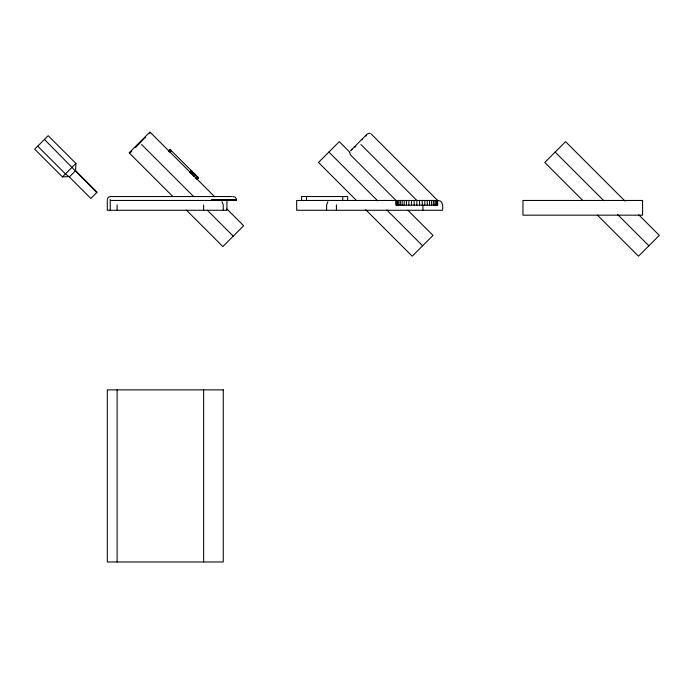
<?xml version="1.0" encoding="UTF-8"?>
<svg xmlns="http://www.w3.org/2000/svg" width="694" height="694" viewBox="0 0 694 694"><rect width="100%" height="100%" fill="white"/><g stroke="black" fill="none" stroke-linecap="round" stroke-linejoin="round"><path stroke-width="1.04" d="M107.301 199.482L108.16 197.4L110.242 196.541L231.492 196.541M37.702 146.165L65.444 173.908L69.331 176.953L75.585 170.698L75.915 163.437L48.172 135.694L34.7 149.167L62.443 176.909L68.663 176.632M362.52 138.739L362.303 139.806M366.259 135L366.042 136.067M327.898 201.754L326.605 204.877L326.605 210.273M62.443 176.909L75.915 163.437M129.605 153.331L131.756 151.179M135.347 147.588L135.877 147.059M136.033 146.902L141.368 141.567M142.244 140.691L142.843 140.093M143.693 139.242L144.144 138.791M145.003 137.933L145.48 137.447M149.618 133.317L150.416 132.519M168.633 150.737L170.03 149.366L192.672 171.999L191.284 173.387M168.772 150.876L170.117 149.453M168.876 150.988L170.264 149.6M169.024 151.136L170.403 149.739M169.171 151.283L170.559 149.895M169.353 151.465L170.741 150.078M169.562 151.665L170.95 150.277M169.778 151.882L171.166 150.494M171.557 150.893L170.004 152.116L171.392 150.728M191.084 170.42L189.991 172.103M189.913 172.025L191.301 170.637M190.121 172.233L191.509 170.845M190.321 172.424L191.7 171.036M190.503 172.606L191.891 171.218M190.668 172.78L192.056 171.392M190.824 172.927L192.212 171.539M190.954 173.066L192.342 171.678M191.067 173.179L192.455 171.791M192.55 171.878L191.162 173.266L192.663 171.999M192.038 174.151L193.426 172.763L198.441 177.777L197.053 179.165L198.38 177.707M192.186 174.298L193.574 172.91M192.307 174.42L193.695 173.032M193.869 173.205L192.481 174.584L193.947 173.283M192.628 174.732L194.016 173.353M192.776 174.888L194.155 173.483M193.175 175.287L194.563 173.899M194.754 174.09L193.409 175.513L194.858 174.194M193.565 175.677L194.953 174.289M193.661 175.764L195.049 174.376M193.765 175.877L195.153 174.489M193.878 175.99L195.266 174.602M194.008 176.111L195.378 174.715M194.094 176.207L195.526 174.862M194.285 176.397L195.673 175.009M194.441 176.545L195.829 175.157M195.882 177.985L197.261 176.597M196.133 178.237L197.521 176.857M196.281 178.384L197.669 176.996M196.411 178.514L197.799 177.135M196.541 178.653L197.885 177.222M196.602 178.705L198.042 177.378M196.758 178.87L198.146 177.482M196.853 178.957L198.241 177.569M350.505 150.754L367.152 134.107L369.225 133.248L370.353 133.474M354.4 146.859L355.788 146.859M351.398 149.861L352.092 149.574M232.559 196.541L234.928 196.931L236.298 198.718M110.242 200.462L236.394 200.462L236.402 199.482M395.814 200.462L296.668 200.462L296.668 210.273L442.564 210.273C442.963 206.699 443.154 200.635 438.157 200.462M349.646 152.836L350.505 154.918L396.048 200.462L437.862 200.462M625.008 201.095L565.575 141.663L544.764 162.465L582.865 200.566M638.723 214.81L659.3 235.387L638.497 256.19L597.343 215.045M555.174 152.064L603.936 200.835M617.651 214.55L648.899 245.789M371.307 134.107L437.662 200.462L437.662 205.172L396.048 205.172L396.048 200.462M360.906 144.508L416.86 200.462L416.86 205.172M349.958 152.333L339.288 141.663L318.477 162.465L356.577 200.566M407.864 210.239L433.013 235.387L412.21 256.19L365.729 209.709M328.887 152.064L377.649 200.835M386.792 209.978L422.611 245.789M214.689 196.801L149.921 132.025L129.11 152.836L172.945 196.671M226.877 208.989L243.646 225.758L222.843 246.561L186.261 209.987M141.593 144.508L193.713 196.628M207.333 210.247L233.245 236.16M44.433 139.433L96.726 192.559M75.594 170.689L97.091 192.195L90.836 198.449L69.331 176.953M221.967 201.754L223.26 204.877L223.26 210.273M437.489 200.462L437.489 205.172M436.951 200.462L436.951 205.172M436.084 200.462L436.084 205.172M434.878 200.462L434.878 205.172M433.368 200.462L433.368 205.172M431.573 200.462L431.573 205.172M429.525 200.462L429.525 205.172M427.261 200.462L427.261 205.172M424.823 200.462L424.823 205.172M422.95 204.877L422.95 210.273M422.247 200.462L422.247 205.172M419.575 200.462L419.575 205.172M414.144 200.462L414.144 205.172M411.473 200.462L411.473 205.172M408.896 200.462L408.896 205.172M406.458 200.462L406.458 205.172M404.194 200.462L404.194 205.172M402.147 200.462L402.147 205.172M400.351 200.462L400.351 205.172M398.842 200.462L398.842 205.172M397.636 200.462L397.636 205.172M396.76 200.462L396.76 205.172M396.231 200.462L396.231 205.172M347.668 200.462L347.668 196.532L301.569 196.532L301.569 200.462M342.767 196.532L342.767 200.462M336.417 204.877L336.417 210.273M306.479 196.532L306.479 200.462M236.264 199.482L236.324 200.462M236.099 199.482L236.194 200.462M235.986 199.482L235.986 200.462M235.865 199.482L235.865 200.462M235.717 199.482L235.717 200.462M235.561 199.482L235.561 200.462M235.387 199.482L235.387 200.462M235.197 199.482L235.197 200.462M234.988 199.482L234.988 200.462M234.763 199.482L234.763 200.462M234.52 199.482L234.52 200.462M234.268 199.482L234.268 200.462M233.991 199.482L233.991 200.462M233.704 199.482L233.704 200.462M233.41 199.482L233.41 200.462M233.089 199.482L233.089 200.462M232.759 199.482L232.759 200.462M232.412 199.482L232.412 200.462M232.056 199.482L232.056 200.462M231.683 199.482L231.683 200.462M231.293 199.482L231.293 200.462M230.894 199.482L230.894 200.462M230.477 199.482L230.477 200.462M230.052 199.482L230.052 200.462M229.61 199.482L229.61 200.462M229.159 199.482L229.159 200.462M228.699 199.482L228.699 200.462M228.222 199.482L228.222 200.462M227.736 199.482L227.736 200.462M227.242 199.482L227.242 200.462M226.921 200.462L226.921 210.273L107.301 210.273L107.301 200.462M226.73 199.482L226.73 200.462M226.209 199.482L226.209 200.462M225.689 199.482L225.689 200.462M225.151 199.482L225.151 200.462M224.596 199.482L224.596 200.462M224.041 199.482L224.041 200.462M223.477 199.482L223.477 200.462M222.904 199.482L222.904 200.462M222.323 199.482L222.323 200.462M221.742 199.482L221.742 200.462M221.143 199.482L221.143 200.462M220.545 199.482L220.545 200.462M219.937 199.482L219.937 200.462M219.321 199.482L219.321 200.462M218.705 199.482L218.705 200.462M218.081 199.482L218.081 200.462M217.456 199.482L217.456 200.462M216.823 199.482L216.823 200.462M216.19 199.482L216.19 200.462M215.548 199.482L215.548 200.462M214.914 199.482L214.914 200.462M214.273 199.482L214.273 200.462M213.622 199.482L213.622 200.462M212.98 199.482L212.98 200.462M212.329 199.482L212.329 200.462M211.722 199.482L211.722 200.462M203.646 204.877L203.646 210.273M203.646 389.872L203.646 561.975M117.104 204.877L117.104 210.273M117.104 389.872L117.104 561.975M110.242 199.482L110.242 210.273M642.575 200.462L522.955 200.462L522.955 215.175L642.575 215.175L642.575 200.462M223.26 389.872L107.301 389.872L107.301 561.975L223.26 561.975L223.26 389.872"/></g></svg>
